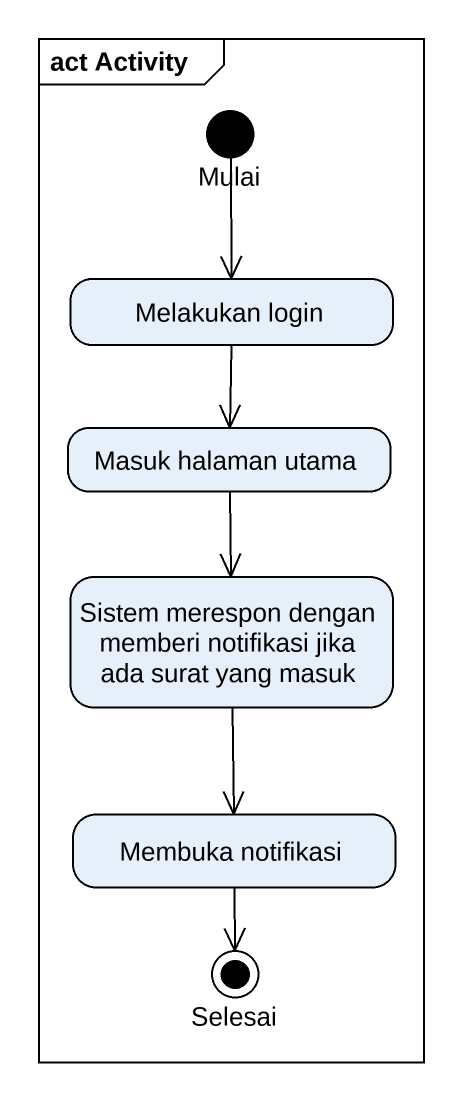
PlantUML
@startuml
mainframe act Activity
hide empty description
state Mulai <<start>>
state "Melakukan login" as Melakukan_login
state "Masuk halaman utama" as Masuk_halaman_utama
state "Sistem merespon dengan memberi notifikasi jika ada surat yang masuk" as Sistem_merespon_dengan
state "Membuka notifikasi" as Membuka_notifikasi
state Selesai <<end>>
Mulai --> Melakukan_login
Melakukan_login --> Masuk_halaman_utama
Masuk_halaman_utama --> Sistem_merespon_dengan
Sistem_merespon_dengan --> Membuka_notifikasi
Membuka_notifikasi --> Selesai
@enduml
